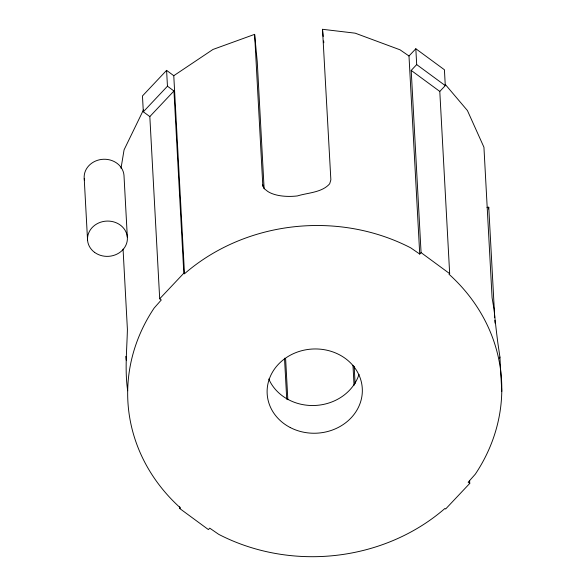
<?xml version="1.0" encoding="UTF-8"?>
<svg xmlns="http://www.w3.org/2000/svg" width="586" height="586" viewBox="0 0 586 586"><rect width="100%" height="100%" fill="white"/><g stroke="black" fill="none" stroke-linecap="round" stroke-linejoin="round"><path stroke-width="0.88" d="M127.682 390.759C124.693 370.242 126.92 349.879 127.404 329.383L123.06 249.101M121.009 168.307L124.071 149.855L143.453 109.948M488.46 208.99L488.753 207.232L486.966 207.385M499.455 358.515L499.917 357.042L497.91 343.374A34.039 1.077 83.5 0 1 494.079 309.576L492.086 297.747L483.933 147.218L467.423 110.542L445.287 84.435M469.767 483.406L468.17 482.234L475.283 474.199A187.132 165.53 -3.1 0 0 449.023 274.248L449.667 273.64L439.793 91.431L445.279 85.615L444.422 69.763L415.826 48.748L416.683 64.592L411.204 70.408L421.07 252.625L419.723 254.053L410.742 247.863A187.132 165.53 -3.1 0 0 184.495 273.765L173.771 75.704L166.592 70.364L142.464 95.958L143.328 111.801L149.826 116.585L159.692 298.794L161.289 299.973L154.177 308.009A187.132 165.53 -3.1 0 0 180.437 507.952L179.792 508.56L208.389 529.583L209.737 528.154L218.717 534.344A187.132 165.53 -3.1 0 0 444.964 508.443L445.638 509L469.767 483.406L469.62 480.674M143.328 111.801L167.457 86.208L166.592 70.364M149.826 116.585L173.954 90.991L167.457 86.208M159.692 298.794L183.821 273.201L173.954 90.991M419.723 254.053L408.991 55.992L415.826 48.748M173.771 75.704L212.967 49.458L254.624 34.354L257.261 61.874L264.125 188.677M254.624 34.354L262.777 184.883L264.125 188.575L267.648 191.366A34.039 15.844 -7.5 0 0 297.351 195.936C307.789 192.713 321.992 192.633 329.684 183.784L330.863 179.851L322.512 29.3L355.189 33.175L400.011 49.803L408.991 55.992M416.683 64.592L445.279 85.615M411.204 70.408L439.793 91.431M421.07 252.625L449.667 273.64M183.821 273.201L184.495 273.765M126.246 360.148L125.822 356.361M322.512 29.3L323.201 36.471M323.633 40.961L323.809 42.749M262.777 184.883L262.946 186.656M499.917 357.042L501.777 391.448M488.753 207.232L494.731 317.619M494.877 320.352L495.024 323.091M354.171 366.323L355.109 383.662M352.97 365.268L354.054 385.339M285.616 358.61L287.843 399.667M284.51 358.156L286.737 399.213M179.697 506.736L179.792 508.56M127.323 237L123.976 175.177A19.953 17.653 -3.1 0 0 101.554 159.421A19.953 17.653 -3.1 0 0 84.443 180.151M84.223 178.627L87.57 240.45M359.013 374.41A47.634 42.133 -3.1 0 1 315.319 405.461A47.634 42.133 -3.1 0 1 268.769 378.988M94.588 252.368A19.953 17.653 -3.1 0 0 127.081 241.608A19.953 17.653 -3.1 0 0 100.675 222.197A19.953 17.653 -3.1 0 0 94.588 252.368M290.246 427.538A47.634 42.133 -3.1 0 0 362.338 391.236A47.634 42.133 -3.1 0 0 291.601 354.53A47.634 42.133 -3.1 0 0 290.246 427.538"/></g></svg>
